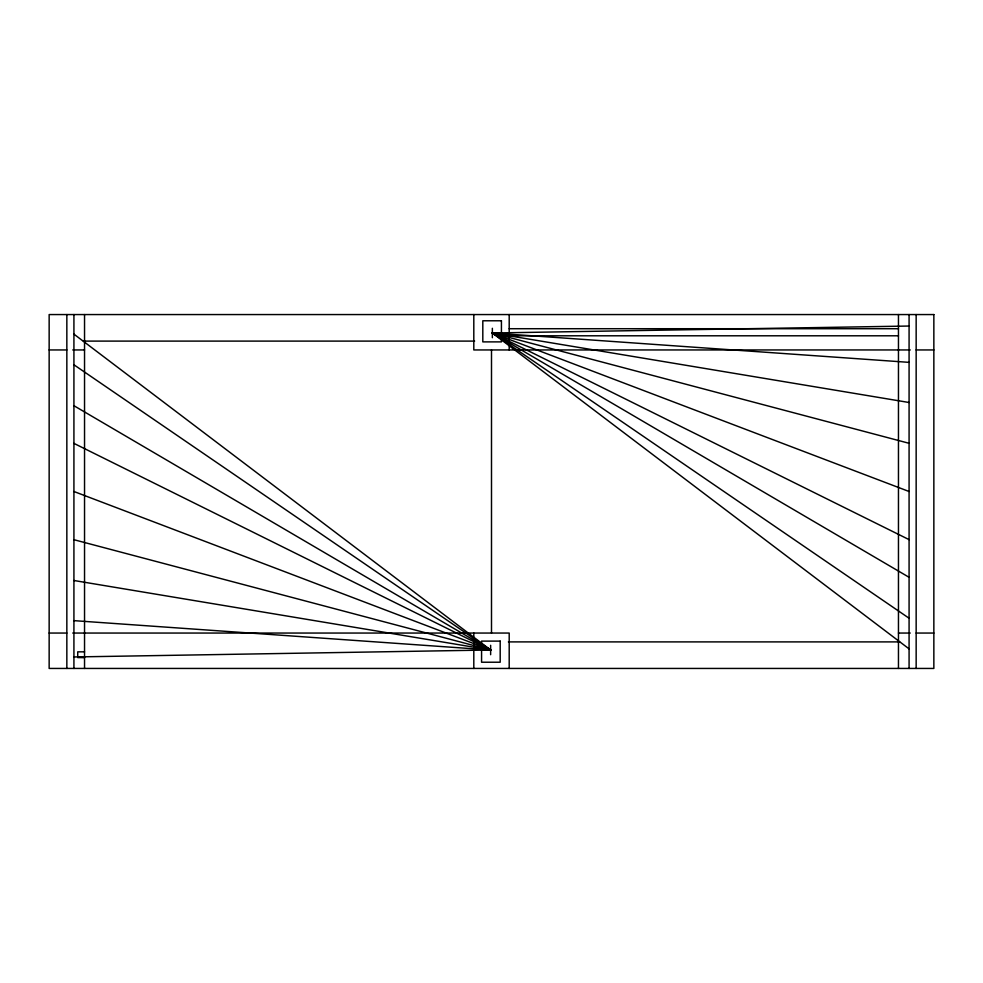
<?xml version="1.0" encoding="UTF-8"?>
<svg xmlns="http://www.w3.org/2000/svg" width="983" height="983" viewBox="0 0 983 983"><rect width="100%" height="100%" fill="white"/><g stroke="black" fill="none" stroke-linecap="round" stroke-linejoin="round"><path stroke-width="1.47" d="M909.078 648.866L492.36 333.004L909.078 326.037M73.922 656.963L490.64 649.996L73.922 334.134M509.194 328.715L898.462 328.715M509.194 335.793L898.462 335.793M83.358 341.101L474.617 341.101M49.15 349.948L66.844 349.948M72.742 349.948L84.538 349.948M910.258 349.948L473.806 349.948L473.806 314.56M916.156 349.948L933.85 349.948M49.15 633.052L66.844 633.052M72.742 633.052L509.194 633.052L509.194 668.44M898.462 633.052L910.258 633.052M916.156 633.052L933.85 633.052M508.383 641.899L899.642 641.899M84.538 651.84L77.731 651.84L77.731 657.59L84.538 657.639M909.078 618.221L492.36 333.004L909.078 362.358M73.922 620.642L490.64 649.996L73.922 364.779M909.078 577.291L492.36 333.004L909.078 402.502M73.922 580.498L490.64 649.996L73.922 405.709M909.078 539.63L492.36 333.004L909.078 443.296M73.922 539.704L490.64 649.996L73.922 443.37M492.36 333.004L909.078 491.5M73.922 491.5L490.64 649.996M916.156 314.56L916.156 668.44M909.078 314.56L909.078 668.44M898.462 314.56L898.462 668.44M509.194 314.56L509.194 349.948M492.36 328.285L492.36 337.71M491.5 349.948L491.5 633.052M490.64 645.29L490.64 654.715M473.806 633.052L473.806 668.44M84.538 314.56L84.538 668.44M73.922 314.56L73.922 668.44M66.844 314.56L66.844 668.44M933.85 314.56L49.15 314.56L49.15 668.44L933.85 668.44L933.85 314.56M501.428 320.777L482.813 320.777L482.813 341.887L501.428 341.887L501.428 320.777M500.187 641.113L481.572 641.113L481.572 662.223L500.187 662.223L500.187 641.113"/></g></svg>
